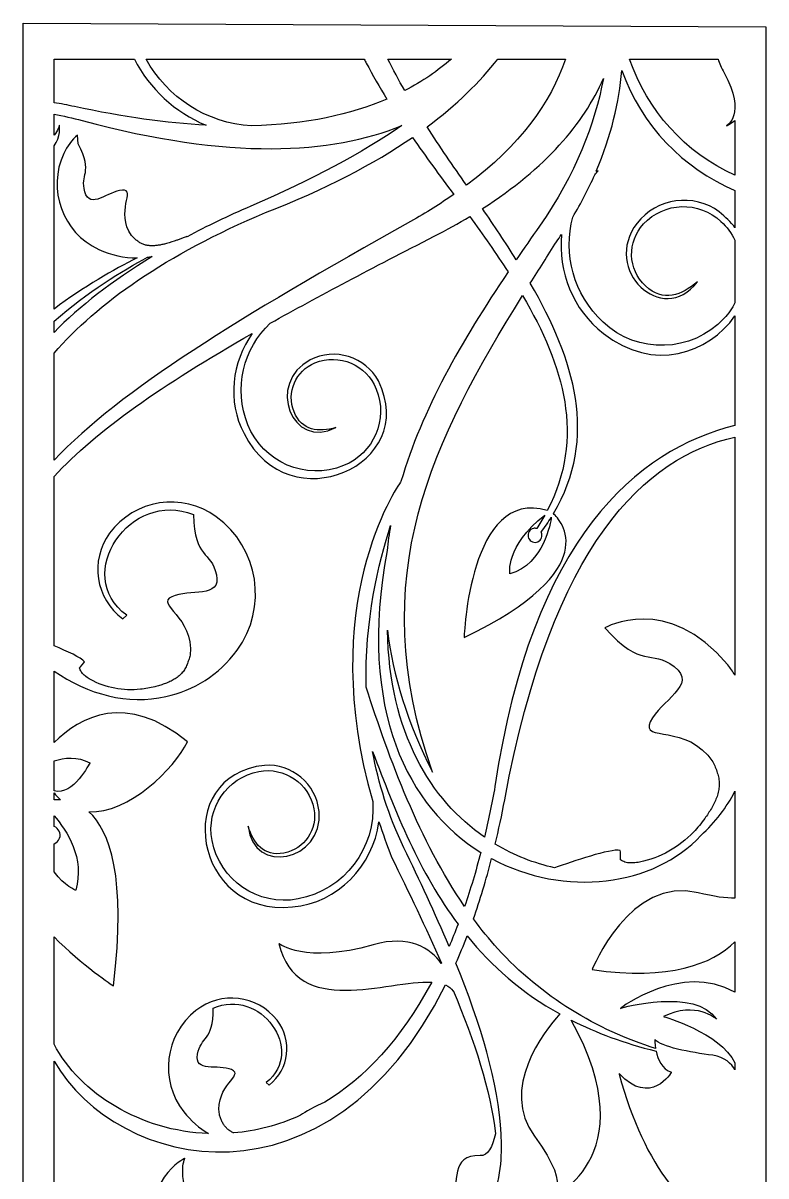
# Model space of a CAD drawing. Header units: centimetres. Extents: x -21.7 to -16.7, y -8.4 to 8.3.
# Drawn here: x -21.72 to -16.73, y 0.61 to 8.35 of the extents above; entities that cross this region are included whole.
import ezdxf

# ---------------------------------------------------------------- set-up
doc = ezdxf.new("R2010")
doc.units = ezdxf.units.CM
doc.header["$MEASUREMENT"] = 0
doc.layers.add('layer 1', color=7, linetype='Continuous')

msp = doc.modelspace()

# ---------------------------------------------------------------- linework, layer by layer
at = {"layer": 'layer 1', "color": 250, "lineweight": 30}
for points, knots in [([(-21.7187, 8.34777), (-21.7187, 8.34777), (-21.7187, -8.37721), (-21.7187, -8.37721), (-21.7187, -8.37721), (-21.7187, -8.37721), (-16.73104, -8.37721), (-16.73104, -8.37721), (-16.73104, -8.37721), (-16.73104, -8.37721), (-16.73104, 8.32236), (-16.73104, 8.32236), (-16.73104, 8.32236), (-16.73104, 8.32236), (-21.7187, 8.34777), (-21.7187, 8.34777)], [0, 0, 0, 0, 0.2, 0.2, 0.2, 0.2, 0.4, 0.4, 0.4, 0.4, 0.6, 0.6, 0.6, 0.6, 1, 1, 1, 1]), ([(-21.51088, 8.10651), (-21.51088, 8.10651), (-21.51088, 7.81338), (-21.51088, 7.81338), (-21.51088, 7.81338), (-21.46614, 7.80612), (-21.42026, 7.79756), (-21.37284, 7.78727), (-21.37284, 7.78727), (-21.04531, 7.71617), (-20.7523, 7.67626), (-20.49005, 7.66222), (-20.49005, 7.66222), (-20.69825, 7.74853), (-20.87155, 7.9073), (-20.97098, 8.10651), (-20.97098, 8.10651), (-20.97098, 8.10651), (-21.51088, 8.10651), (-21.51088, 8.10651)], [0, 0, 0, 0, 0.1666667, 0.1666667, 0.1666667, 0.1666667, 0.3333333, 0.3333333, 0.3333333, 0.3333333, 0.5, 0.5, 0.5, 0.5, 0.6666667, 0.6666667, 0.6666667, 0.6666667, 1, 1, 1, 1]), ([(-19.42805, 8.10651), (-19.42805, 8.10651), (-20.89223, 8.10651), (-20.89223, 8.10651), (-20.89223, 8.10651), (-20.75212, 7.8488), (-20.48588, 7.67477), (-20.18513, 7.65757), (-20.18513, 7.65757), (-19.81621, 7.66707), (-19.51762, 7.73363), (-19.27565, 7.83757), (-19.27565, 7.83757), (-19.32582, 7.91794), (-19.37244, 7.99832), (-19.41416, 8.07868), (-19.41416, 8.07868), (-19.41895, 8.08792), (-19.42347, 8.09722), (-19.42805, 8.10651)], [0, 0, 0, 0, 0.1666667, 0.1666667, 0.1666667, 0.1666667, 0.3333333, 0.3333333, 0.3333333, 0.3333333, 0.5, 0.5, 0.5, 0.5, 0.6666667, 0.6666667, 0.6666667, 0.6666667, 1, 1, 1, 1]), ([(-18.84329, 8.10651), (-18.84329, 8.10651), (-19.26894, 8.10651), (-19.26894, 8.10651), (-19.26894, 8.10651), (-19.23458, 8.03599), (-19.19655, 7.96528), (-19.15573, 7.89446), (-19.15573, 7.89446), (-19.03684, 7.95646), (-18.93341, 8.02814), (-18.84329, 8.10651)], [0, 0, 0, 0, 0.25, 0.25, 0.25, 0.25, 0.5, 0.5, 0.5, 0.5, 1, 1, 1, 1]), ([(-18.07741, 8.10651), (-18.07741, 8.10651), (-18.53153, 8.10651), (-18.53153, 8.10651), (-18.53153, 8.10651), (-18.65122, 7.95252), (-18.80692, 7.79962), (-19.00638, 7.65116), (-19.00638, 7.65116), (-18.92213, 7.52077), (-18.83199, 7.38997), (-18.74154, 7.2588), (-18.74154, 7.2588), (-18.38062, 7.52846), (-18.17389, 7.81611), (-18.07741, 8.10651)], [0, 0, 0, 0, 0.2, 0.2, 0.2, 0.2, 0.4, 0.4, 0.4, 0.4, 0.6, 0.6, 0.6, 0.6, 1, 1, 1, 1]), ([(-16.93886, 7.32618), (-16.93886, 7.32618), (-16.93886, 7.69294), (-16.93886, 7.69294), (-16.93886, 7.69294), (-16.97286, 7.67023), (-16.99595, 7.65782), (-16.99595, 7.65782), (-16.99595, 7.65782), (-16.99595, 7.65782), (-16.85786, 7.73354), (-17.01258, 8.01425), (-17.01258, 8.01425), (-17.03112, 8.04789), (-17.04403, 8.07856), (-17.05246, 8.10651), (-17.05246, 8.10651), (-17.05246, 8.10651), (-17.64607, 8.10651), (-17.64607, 8.10651), (-17.64607, 8.10651), (-17.52971, 7.76191), (-17.2736, 7.4769), (-16.93886, 7.32618)], [0, 0, 0, 0, 0.1428571, 0.1428571, 0.1428571, 0.1428571, 0.2857143, 0.2857143, 0.2857143, 0.2857143, 0.4285714, 0.4285714, 0.4285714, 0.4285714, 0.5714286, 0.5714286, 0.5714286, 0.5714286, 0.7142857, 0.7142857, 0.7142857, 0.7142857, 1, 1, 1, 1]), ([(-18.40766, 6.75892), (-18.3567, 6.83383), (-18.30468, 6.90893), (-18.25192, 6.98434), (-18.25192, 6.98434), (-18.0064, 7.3353), (-17.87929, 7.6727), (-17.82264, 7.97555), (-17.82264, 7.97555), (-17.95481, 7.67172), (-18.20911, 7.37464), (-18.63417, 7.1026), (-18.63417, 7.1026), (-18.55601, 6.98825), (-18.4793, 6.87366), (-18.40766, 6.75892)], [0, 0, 0, 0, 0.2, 0.2, 0.2, 0.2, 0.4, 0.4, 0.4, 0.4, 0.6, 0.6, 0.6, 0.6, 1, 1, 1, 1]), ([(-16.93886, 6.47001), (-16.93886, 6.47001), (-16.93886, 6.89153), (-16.93886, 6.89153), (-16.93886, 6.89153), (-16.96226, 6.93696), (-16.99366, 6.97923), (-17.03305, 7.0162), (-17.03305, 7.0162), (-17.18128, 7.15519), (-17.41407, 7.14769), (-17.55309, 6.99946), (-17.55309, 6.99946), (-17.66428, 6.88102), (-17.65834, 6.69472), (-17.53983, 6.58354), (-17.53983, 6.58354), (-17.42149, 6.47257), (-17.29651, 6.52082), (-17.19138, 6.61088), (-17.19138, 6.61088), (-17.42821, 6.30247), (-17.83418, 6.69539), (-17.59666, 7.00473), (-17.59666, 7.00473), (-17.46737, 7.17308), (-17.21263, 7.20924), (-17.04431, 7.07989), (-17.04431, 7.07989), (-17.00222, 7.04657), (-16.96739, 7.01111), (-16.93886, 6.97426), (-16.93886, 6.97426), (-16.93886, 6.97426), (-16.93886, 7.22428), (-16.93886, 7.22428), (-16.93886, 7.22428), (-17.28729, 7.37174), (-17.56795, 7.66043), (-17.69851, 8.0296), (-17.69851, 8.0296), (-17.71742, 7.8193), (-17.76882, 7.59088), (-17.8707, 7.35281), (-17.8707, 7.35281), (-17.8707, 7.35281), (-17.8573, 7.35582), (-17.8573, 7.35582), (-17.8573, 7.35582), (-17.86541, 7.34717), (-17.87326, 7.33837), (-17.88085, 7.32944), (-17.88085, 7.32944), (-17.92192, 7.23627), (-17.9708, 7.14166), (-18.02851, 7.04613), (-18.02851, 7.04613), (-18.09275, 6.79968), (-18.02365, 6.52669), (-17.82482, 6.3402), (-17.82482, 6.3402), (-17.59328, 6.12299), (-17.22956, 6.13452), (-17.01233, 6.36609), (-17.01233, 6.36609), (-16.98242, 6.39797), (-16.95796, 6.433), (-16.93886, 6.47001)], [0, 0, 0, 0, 0.0555556, 0.0555556, 0.0555556, 0.0555556, 0.1111111, 0.1111111, 0.1111111, 0.1111111, 0.1666667, 0.1666667, 0.1666667, 0.1666667, 0.2222222, 0.2222222, 0.2222222, 0.2222222, 0.2777778, 0.2777778, 0.2777778, 0.2777778, 0.3333333, 0.3333333, 0.3333333, 0.3333333, 0.3888889, 0.3888889, 0.3888889, 0.3888889, 0.4444444, 0.4444444, 0.4444444, 0.4444444, 0.5, 0.5, 0.5, 0.5, 0.5555556, 0.5555556, 0.5555556, 0.5555556, 0.6111111, 0.6111111, 0.6111111, 0.6111111, 0.6666667, 0.6666667, 0.6666667, 0.6666667, 0.7222222, 0.7222222, 0.7222222, 0.7222222, 0.7777778, 0.7777778, 0.7777778, 0.7777778, 0.8333333, 0.8333333, 0.8333333, 0.8333333, 0.8888889, 0.8888889, 0.8888889, 0.8888889, 1, 1, 1, 1]), ([(-21.51088, 7.73661), (-21.51088, 7.73661), (-21.51088, 7.5958), (-21.51088, 7.5958), (-21.51088, 7.5958), (-21.48314, 7.62402), (-21.47493, 7.66176), (-21.47493, 7.66176), (-21.47493, 7.66176), (-21.47493, 7.66176), (-21.47372, 7.65894), (-21.47372, 7.65894), (-21.47372, 7.65894), (-21.47372, 7.65894), (-21.46431, 7.58172), (-21.51088, 7.52439), (-21.51088, 7.52439), (-21.51088, 7.52439), (-21.51088, 6.4275), (-21.51088, 6.4275), (-21.51088, 6.4275), (-21.30785, 6.58043), (-21.11029, 6.69328), (-20.953, 6.77161), (-20.953, 6.77161), (-21.03945, 6.77131), (-21.12731, 6.7896), (-21.21084, 6.82859), (-21.21084, 6.82859), (-21.45334, 6.94176), (-21.55819, 7.23007), (-21.44496, 7.47259), (-21.44496, 7.47259), (-21.42233, 7.52109), (-21.39093, 7.5627), (-21.35355, 7.59643), (-21.35355, 7.59643), (-21.35355, 7.59643), (-21.34788, 7.53801), (-21.34788, 7.53801), (-21.34788, 7.53801), (-21.24484, 7.33485), (-21.33868, 7.33579), (-21.30372, 7.21503), (-21.30372, 7.21503), (-21.26849, 7.09288), (-21.14778, 7.22019), (-21.05193, 7.22595), (-21.05193, 7.22595), (-20.9561, 7.23161), (-21.10358, 7.08258), (-20.98985, 6.92104), (-20.98985, 6.92104), (-20.98762, 6.91787), (-20.98399, 6.91514), (-20.98127, 6.91245), (-20.98127, 6.91245), (-20.97535, 6.90653), (-20.96933, 6.90077), (-20.9631, 6.8952), (-20.9631, 6.8952), (-20.957, 6.88983), (-20.95071, 6.88466), (-20.94401, 6.88005), (-20.94401, 6.88005), (-20.93755, 6.87551), (-20.93075, 6.8714), (-20.9237, 6.86792), (-20.9237, 6.86792), (-20.91668, 6.86446), (-20.90935, 6.86162), (-20.90187, 6.85939), (-20.90187, 6.85939), (-20.89431, 6.85718), (-20.88659, 6.85553), (-20.87876, 6.85447), (-20.87876, 6.85447), (-20.87077, 6.85344), (-20.86274, 6.85292), (-20.85471, 6.85286), (-20.85471, 6.85286), (-20.84641, 6.85283), (-20.83818, 6.8532), (-20.82998, 6.85396), (-20.82998, 6.85396), (-20.8217, 6.85469), (-20.8134, 6.85573), (-20.80515, 6.85706), (-20.80515, 6.85706), (-20.79686, 6.85845), (-20.78863, 6.86007), (-20.78047, 6.86181), (-20.78047, 6.86181), (-20.77229, 6.8636), (-20.76418, 6.86558), (-20.75614, 6.86775), (-20.75614, 6.86775), (-20.7325, 6.87411), (-20.70893, 6.88183), (-20.68641, 6.8913), (-20.68641, 6.8913), (-20.68641, 6.8913), (-20.68281, 6.89156), (-20.68281, 6.89156), (-20.68281, 6.89156), (-20.64255, 6.90704), (-20.6199, 6.91445), (-20.6199, 6.91445), (-20.6199, 6.91445), (-20.6199, 6.91445), (-20.61756, 6.91363), (-20.61756, 6.91363), (-20.61756, 6.91363), (-20.48555, 6.98395), (-20.34318, 7.05257), (-20.18949, 7.11898), (-20.18949, 7.11898), (-19.77625, 7.29567), (-19.443, 7.47716), (-19.17518, 7.65971), (-19.17518, 7.65971), (-19.64791, 7.46778), (-20.33007, 7.42665), (-21.32074, 7.69301), (-21.32074, 7.69301), (-21.38669, 7.71075), (-21.44993, 7.72509), (-21.51088, 7.73661)], [0, 0, 0, 0, 0.030303, 0.030303, 0.030303, 0.030303, 0.0606061, 0.0606061, 0.0606061, 0.0606061, 0.0909091, 0.0909091, 0.0909091, 0.0909091, 0.1212121, 0.1212121, 0.1212121, 0.1212121, 0.1515152, 0.1515152, 0.1515152, 0.1515152, 0.1818182, 0.1818182, 0.1818182, 0.1818182, 0.2121212, 0.2121212, 0.2121212, 0.2121212, 0.2424242, 0.2424242, 0.2424242, 0.2424242, 0.2727273, 0.2727273, 0.2727273, 0.2727273, 0.3030303, 0.3030303, 0.3030303, 0.3030303, 0.3333333, 0.3333333, 0.3333333, 0.3333333, 0.3636364, 0.3636364, 0.3636364, 0.3636364, 0.3939394, 0.3939394, 0.3939394, 0.3939394, 0.4242424, 0.4242424, 0.4242424, 0.4242424, 0.4545455, 0.4545455, 0.4545455, 0.4545455, 0.4848485, 0.4848485, 0.4848485, 0.4848485, 0.5151515, 0.5151515, 0.5151515, 0.5151515, 0.5454545, 0.5454545, 0.5454545, 0.5454545, 0.5757576, 0.5757576, 0.5757576, 0.5757576, 0.6060606, 0.6060606, 0.6060606, 0.6060606, 0.6363636, 0.6363636, 0.6363636, 0.6363636, 0.6666667, 0.6666667, 0.6666667, 0.6666667, 0.6969697, 0.6969697, 0.6969697, 0.6969697, 0.7272727, 0.7272727, 0.7272727, 0.7272727, 0.7575758, 0.7575758, 0.7575758, 0.7575758, 0.7878788, 0.7878788, 0.7878788, 0.7878788, 0.8181818, 0.8181818, 0.8181818, 0.8181818, 0.8484848, 0.8484848, 0.8484848, 0.8484848, 0.8787879, 0.8787879, 0.8787879, 0.8787879, 0.9090909, 0.9090909, 0.9090909, 0.9090909, 0.9393939, 0.9393939, 0.9393939, 0.9393939, 1, 1, 1, 1]), ([(-21.51088, 6.13134), (-21.51088, 6.13134), (-21.51088, 5.41503), (-21.51088, 5.41503), (-21.51088, 5.41503), (-21.05601, 5.88944), (-20.27159, 6.36979), (-19.11657, 7.0166), (-19.11657, 7.0166), (-19.01124, 7.07558), (-18.91568, 7.13585), (-18.82744, 7.19703), (-18.82744, 7.19703), (-18.92146, 7.32512), (-19.0158, 7.45292), (-19.1049, 7.58057), (-19.1049, 7.58057), (-19.3631, 7.40293), (-19.68666, 7.23255), (-20.08996, 7.07546), (-20.08996, 7.07546), (-20.7625, 6.79454), (-21.21904, 6.46745), (-21.51088, 6.13134)], [0, 0, 0, 0, 0.1428571, 0.1428571, 0.1428571, 0.1428571, 0.2857143, 0.2857143, 0.2857143, 0.2857143, 0.4285714, 0.4285714, 0.4285714, 0.4285714, 0.5714286, 0.5714286, 0.5714286, 0.5714286, 0.7142857, 0.7142857, 0.7142857, 0.7142857, 1, 1, 1, 1]), ([(-21.51088, 5.30426), (-21.51088, 5.30426), (-21.51088, 4.16853), (-21.51088, 4.16853), (-21.51088, 4.16853), (-21.42117, 4.13149), (-21.32841, 4.08847), (-21.30701, 4.0613), (-21.30701, 4.0613), (-21.30447, 4.05814), (-21.34007, 4.02324), (-21.33898, 4.01941), (-21.33898, 4.01941), (-21.33774, 4.01516), (-21.33624, 4.01101), (-21.33456, 4.00697), (-21.33456, 4.00697), (-21.3309, 3.99828), (-21.326, 3.9904), (-21.32002, 3.98324), (-21.32002, 3.98324), (-21.31308, 3.9751), (-21.30483, 3.968), (-21.29631, 3.96164), (-21.29631, 3.96164), (-21.28679, 3.95454), (-21.27654, 3.94824), (-21.26611, 3.94237), (-21.26611, 3.94237), (-21.16523, 3.88538), (-21.04505, 3.86438), (-20.93023, 3.87661), (-20.93023, 3.87661), (-20.89808, 3.87998), (-20.86582, 3.88605), (-20.83435, 3.89375), (-20.83435, 3.89375), (-20.82364, 3.89636), (-20.81297, 3.89924), (-20.80234, 3.90237), (-20.80234, 3.90237), (-20.79177, 3.90556), (-20.78118, 3.90892), (-20.7707, 3.91259), (-20.7707, 3.91259), (-20.76027, 3.91631), (-20.74999, 3.92041), (-20.73992, 3.92484), (-20.73992, 3.92484), (-20.72992, 3.92918), (-20.72014, 3.934), (-20.71054, 3.93933), (-20.71054, 3.93933), (-20.70127, 3.9445), (-20.69228, 3.95023), (-20.68367, 3.95653), (-20.68367, 3.95653), (-20.67526, 3.96275), (-20.66735, 3.96959), (-20.65999, 3.97698), (-20.65999, 3.97698), (-20.65275, 3.98432), (-20.64605, 3.9923), (-20.64012, 4.00078), (-20.64012, 4.00078), (-20.63418, 4.00931), (-20.6289, 4.01841), (-20.62429, 4.02781), (-20.62429, 4.02781), (-20.61946, 4.03742), (-20.61545, 4.04742), (-20.61181, 4.05753), (-20.61181, 4.05753), (-20.60814, 4.06797), (-20.60483, 4.07849), (-20.60175, 4.08913), (-20.60175, 4.08913), (-20.60031, 4.09398), (-20.59784, 4.09946), (-20.59727, 4.10456), (-20.59727, 4.10456), (-20.56836, 4.36444), (-20.83442, 4.44324), (-20.71967, 4.49778), (-20.71967, 4.49778), (-20.60482, 4.55221), (-20.38365, 4.48152), (-20.42067, 4.64565), (-20.42067, 4.64565), (-20.45713, 4.80799), (-20.56536, 4.74708), (-20.57539, 5.04838), (-20.57539, 5.04838), (-20.99394, 5.22373), (-21.39306, 4.6445), (-21.02208, 4.37304), (-21.02208, 4.37304), (-21.02208, 4.37304), (-21.04901, 4.34962), (-21.04901, 4.34962), (-21.04901, 4.34962), (-21.232, 4.48345), (-21.27177, 4.74019), (-21.138, 4.92319), (-21.138, 4.92319), (-20.97076, 5.15187), (-20.64975, 5.20169), (-20.42108, 5.03442), (-20.42108, 5.03442), (-20.13512, 4.82534), (-20.07292, 4.42411), (-20.28202, 4.13824), (-20.28202, 4.13824), (-20.40266, 3.97329), (-20.57451, 3.86795), (-20.75971, 3.828), (-20.75971, 3.828), (-21.01382, 3.77003), (-21.28314, 3.84028), (-21.51088, 3.99906), (-21.51088, 3.99906), (-21.51088, 3.99906), (-21.51088, 3.51834), (-21.51088, 3.51834), (-21.51088, 3.51834), (-21.3364, 3.69166), (-21.02449, 3.86377), (-20.61545, 3.52275), (-20.61545, 3.52275), (-20.70072, 3.3452), (-21.00994, 3.04018), (-21.27682, 3.05453), (-21.27682, 3.05453), (-21.13755, 2.92883), (-21.02229, 2.61933), (-21.11245, 1.88605), (-21.11245, 1.88605), (-21.11245, 1.88605), (-21.321, 2.02265), (-21.51088, 2.21557), (-21.51088, 2.21557), (-21.51088, 2.21557), (-21.51088, 1.49396), (-21.51088, 1.49396), (-21.51088, 1.49396), (-21.333, 1.16089), (-20.93034, 0.91126), (-20.47289, 0.89417), (-20.47289, 0.89417), (-20.53521, 0.9312), (-20.59188, 0.9801), (-20.63938, 1.0405), (-20.63938, 1.0405), (-20.80481, 1.25084), (-20.76843, 1.55546), (-20.55801, 1.72088), (-20.55801, 1.72088), (-20.38975, 1.85322), (-20.14604, 1.82407), (-20.01372, 1.6558), (-20.01372, 1.6558), (-19.90788, 1.52114), (-19.93114, 1.32623), (-20.06579, 1.22035), (-20.06579, 1.22035), (-20.06579, 1.22035), (-20.08674, 1.23732), (-20.08674, 1.23732), (-20.08674, 1.23732), (-19.81377, 1.45208), (-20.13044, 1.87895), (-20.44187, 1.7355), (-20.44187, 1.7355), (-20.44149, 1.50772), (-20.52482, 1.55085), (-20.54806, 1.4273), (-20.54806, 1.4273), (-20.57169, 1.30239), (-20.40655, 1.3616), (-20.31838, 1.32354), (-20.31838, 1.32354), (-20.2303, 1.28538), (-20.42913, 1.21886), (-20.40044, 1.02339), (-20.40044, 1.02339), (-20.39987, 1.01955), (-20.39787, 1.01547), (-20.39665, 1.01185), (-20.39665, 1.01185), (-20.39404, 1.0039), (-20.39127, 0.99605), (-20.38822, 0.98826), (-20.38822, 0.98826), (-20.3852, 0.98072), (-20.38191, 0.97326), (-20.37801, 0.96614), (-20.37801, 0.96614), (-20.37428, 0.95916), (-20.37006, 0.95244), (-20.36535, 0.94615), (-20.36535, 0.94615), (-20.36064, 0.93989), (-20.35538, 0.93406), (-20.3497, 0.9287), (-20.3497, 0.9287), (-20.34396, 0.92331), (-20.33781, 0.91836), (-20.33129, 0.91388), (-20.33129, 0.91388), (-20.32463, 0.90935), (-20.31769, 0.90526), (-20.31055, 0.9016), (-20.31055, 0.9016), (-20.30847, 0.90054), (-20.30639, 0.8995), (-20.30429, 0.8985), (-20.30429, 0.8985), (-20.15637, 0.91161), (-20.00509, 0.94962), (-19.85574, 1.01744), (-19.85574, 1.01744), (-19.8289, 1.04114), (-19.75666, 1.07614), (-19.69197, 1.10489), (-19.69197, 1.10489), (-19.43028, 1.26551), (-19.18099, 1.52532), (-18.97439, 1.91128), (-18.97439, 1.91128), (-19.273, 1.92582), (-19.88161, 1.6639), (-20.00057, 2.1696), (-20.00057, 2.1696), (-20.00057, 2.1696), (-19.82509, 2.03056), (-19.36844, 2.16142), (-19.36844, 2.16142), (-19.12179, 2.23208), (-18.98469, 2.1379), (-18.9107, 2.03635), (-18.9107, 2.03635), (-18.9107, 2.03635), (-18.90947, 2.03883), (-18.90947, 2.03883), (-18.90947, 2.03883), (-19.01433, 2.2759), (-19.1308, 2.51618), (-19.24416, 2.7504), (-19.24416, 2.7504), (-19.27587, 2.8306), (-19.30407, 2.90906), (-19.32923, 2.98589), (-19.32923, 2.98589), (-19.37019, 2.69181), (-19.60466, 2.44284), (-19.90885, 2.41554), (-19.90885, 2.41554), (-20.57709, 2.3466), (-20.72354, 3.30041), (-20.09795, 3.36579), (-20.09795, 3.36579), (-19.91615, 3.38217), (-19.74784, 3.23855), (-19.73153, 3.05676), (-19.73153, 3.05676), (-19.70158, 2.72273), (-20.17737, 2.62446), (-20.20724, 2.95749), (-20.20724, 2.95749), (-20.1724, 2.84368), (-20.10388, 2.75106), (-19.96684, 2.77712), (-19.96684, 2.77712), (-19.82956, 2.80324), (-19.73942, 2.93578), (-19.76559, 3.07301), (-19.76559, 3.07301), (-19.79825, 3.24468), (-19.96381, 3.35737), (-20.13548, 3.32473), (-20.13548, 3.32473), (-20.35003, 3.28385), (-20.49084, 3.07685), (-20.45002, 2.86225), (-20.45002, 2.86225), (-20.39897, 2.59403), (-20.14019, 2.4181), (-19.87201, 2.46914), (-19.87201, 2.46914), (-19.55979, 2.52853), (-19.34754, 2.81326), (-19.37142, 3.12285), (-19.37142, 3.12285), (-19.75122, 4.44188), (-19.21033, 5.23072), (-19.18131, 5.27171), (-19.18131, 5.27171), (-19.04069, 5.75284), (-18.77465, 6.21224), (-18.46263, 6.67753), (-18.46263, 6.67753), (-18.54274, 6.80184), (-18.63002, 6.92573), (-18.71956, 7.04931), (-18.71956, 7.04931), (-18.79433, 7.00443), (-18.87348, 6.96024), (-18.95815, 6.91692), (-18.95815, 6.91692), (-19.37067, 6.70587), (-19.73697, 6.51348), (-20.05922, 6.33296), (-20.05922, 6.33296), (-20.23939, 6.16384), (-20.30738, 5.89532), (-20.20979, 5.65217), (-20.20979, 5.65217), (-20.10815, 5.3988), (-19.82043, 5.27577), (-19.56703, 5.37743), (-19.56703, 5.37743), (-19.3643, 5.4588), (-19.26593, 5.68901), (-19.34721, 5.89174), (-19.34721, 5.89174), (-19.41231, 6.05391), (-19.5965, 6.13255), (-19.75867, 6.06747), (-19.75867, 6.06747), (-19.88835, 6.01549), (-19.95134, 5.86811), (-19.89931, 5.73842), (-19.89931, 5.73842), (-19.84734, 5.60896), (-19.7324, 5.60122), (-19.61776, 5.63325), (-19.61776, 5.63325), (-19.91433, 5.47879), (-20.08817, 5.93246), (-19.79073, 6.08739), (-19.79073, 6.08739), (-19.62884, 6.17169), (-19.41713, 6.10742), (-19.33288, 5.94549), (-19.33288, 5.94549), (-19.05055, 5.38341), (-19.93273, 4.99234), (-20.23508, 5.59225), (-20.23508, 5.59225), (-20.34948, 5.81194), (-20.31635, 6.07165), (-20.17942, 6.26499), (-20.17942, 6.26499), (-20.78388, 5.91987), (-21.22279, 5.61629), (-21.51088, 5.30426)], [0, 0, 0, 0, 0.0111111, 0.0111111, 0.0111111, 0.0111111, 0.0222222, 0.0222222, 0.0222222, 0.0222222, 0.0333333, 0.0333333, 0.0333333, 0.0333333, 0.0444444, 0.0444444, 0.0444444, 0.0444444, 0.0555556, 0.0555556, 0.0555556, 0.0555556, 0.0666667, 0.0666667, 0.0666667, 0.0666667, 0.0777778, 0.0777778, 0.0777778, 0.0777778, 0.0888889, 0.0888889, 0.0888889, 0.0888889, 0.1, 0.1, 0.1, 0.1, 0.1111111, 0.1111111, 0.1111111, 0.1111111, 0.1222222, 0.1222222, 0.1222222, 0.1222222, 0.1333333, 0.1333333, 0.1333333, 0.1333333, 0.1444444, 0.1444444, 0.1444444, 0.1444444, 0.1555556, 0.1555556, 0.1555556, 0.1555556, 0.1666667, 0.1666667, 0.1666667, 0.1666667, 0.1777778, 0.1777778, 0.1777778, 0.1777778, 0.1888889, 0.1888889, 0.1888889, 0.1888889, 0.2, 0.2, 0.2, 0.2, 0.2111111, 0.2111111, 0.2111111, 0.2111111, 0.2222222, 0.2222222, 0.2222222, 0.2222222, 0.2333333, 0.2333333, 0.2333333, 0.2333333, 0.2444444, 0.2444444, 0.2444444, 0.2444444, 0.2555556, 0.2555556, 0.2555556, 0.2555556, 0.2666667, 0.2666667, 0.2666667, 0.2666667, 0.2777778, 0.2777778, 0.2777778, 0.2777778, 0.2888889, 0.2888889, 0.2888889, 0.2888889, 0.3, 0.3, 0.3, 0.3, 0.3111111, 0.3111111, 0.3111111, 0.3111111, 0.3222222, 0.3222222, 0.3222222, 0.3222222, 0.3333333, 0.3333333, 0.3333333, 0.3333333, 0.3444444, 0.3444444, 0.3444444, 0.3444444, 0.3555556, 0.3555556, 0.3555556, 0.3555556, 0.3666667, 0.3666667, 0.3666667, 0.3666667, 0.3777778, 0.3777778, 0.3777778, 0.3777778, 0.3888889, 0.3888889, 0.3888889, 0.3888889, 0.4, 0.4, 0.4, 0.4, 0.4111111, 0.4111111, 0.4111111, 0.4111111, 0.4222222, 0.4222222, 0.4222222, 0.4222222, 0.4333333, 0.4333333, 0.4333333, 0.4333333, 0.4444444, 0.4444444, 0.4444444, 0.4444444, 0.4555556, 0.4555556, 0.4555556, 0.4555556, 0.4666667, 0.4666667, 0.4666667, 0.4666667, 0.4777778, 0.4777778, 0.4777778, 0.4777778, 0.4888889, 0.4888889, 0.4888889, 0.4888889, 0.5, 0.5, 0.5, 0.5, 0.5111111, 0.5111111, 0.5111111, 0.5111111, 0.5222222, 0.5222222, 0.5222222, 0.5222222, 0.5333333, 0.5333333, 0.5333333, 0.5333333, 0.5444444, 0.5444444, 0.5444444, 0.5444444, 0.5555556, 0.5555556, 0.5555556, 0.5555556, 0.5666667, 0.5666667, 0.5666667, 0.5666667, 0.5777778, 0.5777778, 0.5777778, 0.5777778, 0.5888889, 0.5888889, 0.5888889, 0.5888889, 0.6, 0.6, 0.6, 0.6, 0.6111111, 0.6111111, 0.6111111, 0.6111111, 0.6222222, 0.6222222, 0.6222222, 0.6222222, 0.6333333, 0.6333333, 0.6333333, 0.6333333, 0.6444444, 0.6444444, 0.6444444, 0.6444444, 0.6555556, 0.6555556, 0.6555556, 0.6555556, 0.6666667, 0.6666667, 0.6666667, 0.6666667, 0.6777778, 0.6777778, 0.6777778, 0.6777778, 0.6888889, 0.6888889, 0.6888889, 0.6888889, 0.7, 0.7, 0.7, 0.7, 0.7111111, 0.7111111, 0.7111111, 0.7111111, 0.7222222, 0.7222222, 0.7222222, 0.7222222, 0.7333333, 0.7333333, 0.7333333, 0.7333333, 0.7444444, 0.7444444, 0.7444444, 0.7444444, 0.7555556, 0.7555556, 0.7555556, 0.7555556, 0.7666667, 0.7666667, 0.7666667, 0.7666667, 0.7777778, 0.7777778, 0.7777778, 0.7777778, 0.7888889, 0.7888889, 0.7888889, 0.7888889, 0.8, 0.8, 0.8, 0.8, 0.8111111, 0.8111111, 0.8111111, 0.8111111, 0.8222222, 0.8222222, 0.8222222, 0.8222222, 0.8333333, 0.8333333, 0.8333333, 0.8333333, 0.8444444, 0.8444444, 0.8444444, 0.8444444, 0.8555556, 0.8555556, 0.8555556, 0.8555556, 0.8666667, 0.8666667, 0.8666667, 0.8666667, 0.8777778, 0.8777778, 0.8777778, 0.8777778, 0.8888889, 0.8888889, 0.8888889, 0.8888889, 0.9, 0.9, 0.9, 0.9, 0.9111111, 0.9111111, 0.9111111, 0.9111111, 0.9222222, 0.9222222, 0.9222222, 0.9222222, 0.9333333, 0.9333333, 0.9333333, 0.9333333, 0.9444444, 0.9444444, 0.9444444, 0.9444444, 0.9555556, 0.9555556, 0.9555556, 0.9555556, 0.9666667, 0.9666667, 0.9666667, 0.9666667, 0.9777778, 0.9777778, 0.9777778, 0.9777778, 1, 1, 1, 1]), ([(-16.93886, 5.64751), (-16.93886, 5.64751), (-16.93886, 6.38192), (-16.93886, 6.38192), (-16.93886, 6.38192), (-17.11392, 6.13284), (-17.48664, 5.99988), (-17.82204, 6.26462), (-17.82204, 6.26462), (-18.03036, 6.42462), (-18.12569, 6.6799), (-18.10338, 6.92916), (-18.10338, 6.92916), (-18.1144, 6.91287), (-18.12565, 6.89658), (-18.13721, 6.88026), (-18.13721, 6.88026), (-18.19614, 6.78674), (-18.25496, 6.69394), (-18.31295, 6.6015), (-18.31295, 6.6015), (-18.01602, 6.08666), (-17.85457, 5.56924), (-18.15748, 5.0552), (-18.15748, 5.0552), (-18.1131, 5.01479), (-17.7989, 4.68583), (-18.75757, 4.22398), (-18.75757, 4.22398), (-18.75757, 4.22398), (-18.72348, 5.23184), (-18.19899, 5.07713), (-18.19899, 5.07713), (-17.94366, 5.56847), (-18.08788, 6.04693), (-18.36468, 6.51872), (-18.36468, 6.51872), (-18.95876, 5.5639), (-19.43785, 4.63469), (-18.96914, 3.32), (-18.96914, 3.32), (-19.14013, 3.65465), (-19.23587, 3.97045), (-19.27174, 4.27279), (-19.27174, 4.27279), (-19.2601, 3.58523), (-18.98079, 3.1326), (-18.6206, 2.88366), (-18.6206, 2.88366), (-18.59498, 2.99224), (-18.57146, 3.10561), (-18.55064, 3.22481), (-18.55064, 3.22481), (-18.30077, 4.89315), (-17.5957, 5.4835), (-16.93886, 5.64751)], [0, 0, 0, 0, 0.0666667, 0.0666667, 0.0666667, 0.0666667, 0.1333333, 0.1333333, 0.1333333, 0.1333333, 0.2, 0.2, 0.2, 0.2, 0.2666667, 0.2666667, 0.2666667, 0.2666667, 0.3333333, 0.3333333, 0.3333333, 0.3333333, 0.4, 0.4, 0.4, 0.4, 0.4666667, 0.4666667, 0.4666667, 0.4666667, 0.5333333, 0.5333333, 0.5333333, 0.5333333, 0.6, 0.6, 0.6, 0.6, 0.6666667, 0.6666667, 0.6666667, 0.6666667, 0.7333333, 0.7333333, 0.7333333, 0.7333333, 0.8, 0.8, 0.8, 0.8, 0.8666667, 0.8666667, 0.8666667, 0.8666667, 1, 1, 1, 1]), ([(-21.51088, 6.34674), (-21.51088, 6.34674), (-21.51088, 6.27201), (-21.51088, 6.27201), (-21.51088, 6.27201), (-21.33856, 6.44596), (-21.12131, 6.61702), (-20.85201, 6.78047), (-20.85201, 6.78047), (-20.86214, 6.77872), (-20.87231, 6.77722), (-20.88253, 6.77599), (-20.88253, 6.77599), (-21.05292, 6.68577), (-21.28074, 6.54583), (-21.51088, 6.34674)], [0, 0, 0, 0, 0.2, 0.2, 0.2, 0.2, 0.4, 0.4, 0.4, 0.4, 0.6, 0.6, 0.6, 0.6, 1, 1, 1, 1]), ([(-16.93886, 3.97216), (-16.93886, 3.97216), (-16.93886, 5.56911), (-16.93886, 5.56911), (-16.93886, 5.56911), (-17.53417, 5.43831), (-18.16996, 4.85324), (-18.48482, 3.13548), (-18.48482, 3.13548), (-18.50423, 3.03188), (-18.52563, 2.93282), (-18.54845, 2.83715), (-18.54845, 2.83715), (-18.42111, 2.76066), (-18.28567, 2.70803), (-18.1497, 2.67806), (-18.1497, 2.67806), (-18.03062, 2.72071), (-17.77431, 2.80821), (-17.70999, 2.79508), (-17.70999, 2.79508), (-17.7052, 2.7941), (-17.71097, 2.734), (-17.70685, 2.7313), (-17.70685, 2.7313), (-17.70237, 2.72837), (-17.6978, 2.72565), (-17.69299, 2.72324), (-17.69299, 2.72324), (-17.683, 2.71807), (-17.6722, 2.71455), (-17.66096, 2.71268), (-17.66096, 2.71268), (-17.64826, 2.7105), (-17.63527, 2.71034), (-17.6223, 2.71117), (-17.6223, 2.71117), (-17.60792, 2.71211), (-17.59344, 2.71419), (-17.57936, 2.71695), (-17.57936, 2.71695), (-17.44126, 2.74309), (-17.31383, 2.81752), (-17.21704, 2.91855), (-17.21704, 2.91855), (-17.18991, 2.94687), (-17.16478, 2.97759), (-17.14178, 3.00937), (-17.14178, 3.00937), (-17.13393, 3.02019), (-17.12629, 3.03115), (-17.11893, 3.04234), (-17.11893, 3.04234), (-17.11152, 3.05353), (-17.10434, 3.06493), (-17.09767, 3.07655), (-17.09767, 3.07655), (-17.09096, 3.08817), (-17.08449, 3.09989), (-17.07863, 3.11194), (-17.07863, 3.11194), (-17.07276, 3.12377), (-17.0675, 3.13587), (-17.06284, 3.14823), (-17.06284, 3.14823), (-17.05827, 3.16028), (-17.05445, 3.17265), (-17.05146, 3.18524), (-17.05146, 3.18524), (-17.04856, 3.19757), (-17.04652, 3.21002), (-17.0455, 3.22259), (-17.0455, 3.22259), (-17.04459, 3.23513), (-17.04454, 3.24764), (-17.04572, 3.26015), (-17.04572, 3.26015), (-17.04682, 3.27278), (-17.04902, 3.28525), (-17.05212, 3.29758), (-17.05212, 3.29758), (-17.0552, 3.31022), (-17.05935, 3.32267), (-17.06391, 3.33488), (-17.06391, 3.33488), (-17.06852, 3.34739), (-17.07382, 3.35967), (-17.07916, 3.37194), (-17.07916, 3.37194), (-17.08166, 3.37756), (-17.0837, 3.38457), (-17.08718, 3.3897), (-17.08718, 3.3897), (-17.2635, 3.65276), (-17.57122, 3.51784), (-17.50763, 3.65799), (-17.50763, 3.65799), (-17.44402, 3.79806), (-17.18413, 3.90544), (-17.34657, 4.02843), (-17.34657, 4.02843), (-17.50896, 4.15144), (-17.56088, 4.00604), (-17.81252, 4.2892), (-17.81252, 4.2892), (-17.81252, 4.2892), (-17.38905, 4.52827), (-16.98751, 4.03983), (-16.98751, 4.03983), (-16.96964, 4.01809), (-16.95347, 3.99548), (-16.93886, 3.97216)], [0, 0, 0, 0, 0.0344828, 0.0344828, 0.0344828, 0.0344828, 0.0689655, 0.0689655, 0.0689655, 0.0689655, 0.1034483, 0.1034483, 0.1034483, 0.1034483, 0.137931, 0.137931, 0.137931, 0.137931, 0.1724138, 0.1724138, 0.1724138, 0.1724138, 0.2068966, 0.2068966, 0.2068966, 0.2068966, 0.2413793, 0.2413793, 0.2413793, 0.2413793, 0.2758621, 0.2758621, 0.2758621, 0.2758621, 0.3103448, 0.3103448, 0.3103448, 0.3103448, 0.3448276, 0.3448276, 0.3448276, 0.3448276, 0.3793103, 0.3793103, 0.3793103, 0.3793103, 0.4137931, 0.4137931, 0.4137931, 0.4137931, 0.4482759, 0.4482759, 0.4482759, 0.4482759, 0.4827586, 0.4827586, 0.4827586, 0.4827586, 0.5172414, 0.5172414, 0.5172414, 0.5172414, 0.5517241, 0.5517241, 0.5517241, 0.5517241, 0.5862069, 0.5862069, 0.5862069, 0.5862069, 0.6206897, 0.6206897, 0.6206897, 0.6206897, 0.6551724, 0.6551724, 0.6551724, 0.6551724, 0.6896552, 0.6896552, 0.6896552, 0.6896552, 0.7241379, 0.7241379, 0.7241379, 0.7241379, 0.7586207, 0.7586207, 0.7586207, 0.7586207, 0.7931034, 0.7931034, 0.7931034, 0.7931034, 0.8275862, 0.8275862, 0.8275862, 0.8275862, 0.862069, 0.862069, 0.862069, 0.862069, 0.8965517, 0.8965517, 0.8965517, 0.8965517, 0.9310345, 0.9310345, 0.9310345, 0.9310345, 1, 1, 1, 1]), ([(-18.29232, 4.95583), (-18.28475, 4.95758), (-18.2772, 4.95737), (-18.27016, 4.95557), (-18.27016, 4.95557), (-18.25064, 4.98548), (-18.2327, 5.01534), (-18.21617, 5.04515), (-18.21617, 5.04515), (-18.48259, 4.83642), (-18.45038, 4.65041), (-18.45038, 4.65041), (-18.45038, 4.65041), (-18.21955, 4.71983), (-18.17656, 4.99567), (-18.17195, 5.03118), (-18.17195, 5.03118), (-18.19257, 4.9978), (-18.2151, 4.96441), (-18.23973, 4.93107), (-18.23973, 4.93107), (-18.23809, 4.92779), (-18.23679, 4.92429), (-18.23591, 4.92056), (-18.23591, 4.92056), (-18.22993, 4.89514), (-18.24557, 4.8698), (-18.2709, 4.8639), (-18.2709, 4.8639), (-18.296, 4.85797), (-18.32134, 4.87382), (-18.32719, 4.8992), (-18.32719, 4.8992), (-18.33317, 4.92457), (-18.31752, 4.94995), (-18.29232, 4.95583)], [0, 0, 0, 0, 0.1, 0.1, 0.1, 0.1, 0.2, 0.2, 0.2, 0.2, 0.3, 0.3, 0.3, 0.3, 0.4, 0.4, 0.4, 0.4, 0.5, 0.5, 0.5, 0.5, 0.6, 0.6, 0.6, 0.6, 0.7, 0.7, 0.7, 0.7, 0.8, 0.8, 0.8, 0.8, 1, 1, 1, 1]), ([(-19.41532, 3.89096), (-19.25716, 3.39889), (-19.05685, 2.86073), (-18.75428, 2.4196), (-18.75428, 2.4196), (-18.71501, 2.53292), (-18.67866, 2.65361), (-18.64566, 2.78203), (-18.64566, 2.78203), (-19.12798, 3.08167), (-19.47546, 3.73095), (-19.2747, 4.80694), (-19.2747, 4.80694), (-19.26862, 4.86388), (-19.26062, 4.9204), (-19.25071, 4.97657), (-19.25071, 4.97657), (-19.33213, 4.72635), (-19.42567, 4.33715), (-19.41532, 3.89096)], [0, 0, 0, 0, 0.1666667, 0.1666667, 0.1666667, 0.1666667, 0.3333333, 0.3333333, 0.3333333, 0.3333333, 0.5, 0.5, 0.5, 0.5, 0.6666667, 0.6666667, 0.6666667, 0.6666667, 1, 1, 1, 1]), ([(-21.51088, 3.39574), (-21.51088, 3.39574), (-21.51088, 3.19504), (-21.51088, 3.19504), (-21.51088, 3.19504), (-21.38191, 3.15805), (-21.26984, 3.38276), (-21.26984, 3.38276), (-21.26984, 3.38276), (-21.35446, 3.42748), (-21.44134, 3.41863), (-21.51088, 3.39574)], [0, 0, 0, 0, 0.25, 0.25, 0.25, 0.25, 0.5, 0.5, 0.5, 0.5, 1, 1, 1, 1]), ([(-18.79812, 2.29921), (-19.05588, 2.64436), (-19.21854, 3.04966), (-19.37178, 3.4594), (-19.37178, 3.4594), (-19.33312, 3.24745), (-19.26644, 3.02919), (-19.16128, 2.81195), (-19.16128, 2.81195), (-19.05675, 2.59599), (-18.95237, 2.37286), (-18.85867, 2.15054), (-18.85867, 2.15054), (-18.83788, 2.19852), (-18.81769, 2.24806), (-18.79812, 2.29921)], [0, 0, 0, 0, 0.2, 0.2, 0.2, 0.2, 0.4, 0.4, 0.4, 0.4, 0.6, 0.6, 0.6, 0.6, 1, 1, 1, 1]), ([(-21.51088, 3.18049), (-21.51088, 3.18049), (-21.51088, 3.13439), (-21.51088, 3.13439), (-21.51088, 3.13439), (-21.4977, 3.13535), (-21.48322, 3.13563), (-21.46779, 3.13477), (-21.46779, 3.13477), (-21.48264, 3.14816), (-21.49702, 3.16334), (-21.51088, 3.18049)], [0, 0, 0, 0, 0.25, 0.25, 0.25, 0.25, 0.5, 0.5, 0.5, 0.5, 1, 1, 1, 1]), ([(-16.93886, 1.32217), (-16.93886, 1.32217), (-16.93886, 1.36882), (-16.93886, 1.36882), (-16.93886, 1.36882), (-17.04024, 1.57462), (-17.41972, 1.6797), (-17.41972, 1.6797), (-17.41972, 1.6797), (-17.20195, 1.78623), (-17.06405, 1.66345), (-17.06405, 1.66345), (-17.06405, 1.66345), (-17.20302, 1.87599), (-17.70209, 1.73726), (-17.70209, 1.73726), (-17.70209, 1.73726), (-17.70209, 1.73726), (-17.70838, 1.73498), (-17.70838, 1.73498), (-17.70838, 1.73498), (-17.70838, 1.73498), (-17.30236, 2.04581), (-16.93886, 1.84354), (-16.93886, 1.84354), (-16.93886, 1.84354), (-16.93886, 2.18151), (-16.93886, 2.18151), (-16.93886, 2.18151), (-17.09219, 2.03344), (-17.37532, 1.91885), (-17.89814, 1.99492), (-17.89814, 1.99492), (-17.89814, 1.99492), (-17.64467, 2.62494), (-17.18574, 2.51051), (-17.18574, 2.51051), (-17.0792, 2.48394), (-16.99911, 2.4739), (-16.93886, 2.4741), (-16.93886, 2.4741), (-16.93886, 2.4741), (-16.93886, 3.19243), (-16.93886, 3.19243), (-16.93886, 3.19243), (-16.99434, 3.08441), (-17.0713, 2.98301), (-17.16772, 2.89619), (-17.16772, 2.89619), (-17.48058, 2.55414), (-18.0828, 2.47717), (-18.57281, 2.73971), (-18.57281, 2.73971), (-18.60979, 2.59601), (-18.65059, 2.46152), (-18.69471, 2.33584), (-18.69471, 2.33584), (-18.64314, 2.26596), (-18.58873, 2.19893), (-18.53124, 2.13534), (-18.53124, 2.13534), (-18.24214, 1.81556), (-17.86539, 1.58974), (-17.47165, 1.46498), (-17.47165, 1.46498), (-17.47719, 1.49946), (-17.47663, 1.52568), (-17.47663, 1.52568), (-17.47663, 1.52568), (-17.43723, 1.47703), (-17.23804, 1.43908), (-17.08834, 1.41978), (-17.08834, 1.41978), (-17.00665, 1.40926), (-16.9623, 1.36251), (-16.93886, 1.32217)], [0, 0, 0, 0, 0.05, 0.05, 0.05, 0.05, 0.1, 0.1, 0.1, 0.1, 0.15, 0.15, 0.15, 0.15, 0.2, 0.2, 0.2, 0.2, 0.25, 0.25, 0.25, 0.25, 0.3, 0.3, 0.3, 0.3, 0.35, 0.35, 0.35, 0.35, 0.4, 0.4, 0.4, 0.4, 0.45, 0.45, 0.45, 0.45, 0.5, 0.5, 0.5, 0.5, 0.55, 0.55, 0.55, 0.55, 0.6, 0.6, 0.6, 0.6, 0.65, 0.65, 0.65, 0.65, 0.7, 0.7, 0.7, 0.7, 0.75, 0.75, 0.75, 0.75, 0.8, 0.8, 0.8, 0.8, 0.85, 0.85, 0.85, 0.85, 0.9, 0.9, 0.9, 0.9, 1, 1, 1, 1]), ([(-21.51088, 3.02794), (-21.51088, 3.02794), (-21.51088, 2.95555), (-21.51088, 2.95555), (-21.51088, 2.95555), (-21.47883, 2.94405), (-21.46196, 2.9089), (-21.47337, 2.87694), (-21.47337, 2.87694), (-21.47985, 2.8588), (-21.49398, 2.84562), (-21.51088, 2.83967), (-21.51088, 2.83967), (-21.51088, 2.83967), (-21.51088, 2.65193), (-21.51088, 2.65193), (-21.51088, 2.65193), (-21.43801, 2.55489), (-21.3652, 2.52735), (-21.3652, 2.52735), (-21.3652, 2.52735), (-21.30332, 2.74293), (-21.42311, 2.92781), (-21.51088, 3.02794)], [0, 0, 0, 0, 0.1428571, 0.1428571, 0.1428571, 0.1428571, 0.2857143, 0.2857143, 0.2857143, 0.2857143, 0.4285714, 0.4285714, 0.4285714, 0.4285714, 0.5714286, 0.5714286, 0.5714286, 0.5714286, 0.7142857, 0.7142857, 0.7142857, 0.7142857, 1, 1, 1, 1]), ([(-16.93886, -0.6423), (-16.93886, -0.6423), (-16.93886, 0.20097), (-16.93886, 0.20097), (-16.93886, 0.20097), (-17.2542, 0.33906), (-17.54288, 0.65825), (-17.7175, 1.29381), (-17.7175, 1.29381), (-17.7175, 1.29381), (-17.71621, 1.29818), (-17.71621, 1.29818), (-17.71621, 1.29818), (-17.50622, 1.0688), (-17.36501, 1.30717), (-17.36501, 1.30717), (-17.36501, 1.30717), (-17.42996, 1.32671), (-17.45718, 1.39345), (-17.46854, 1.44808), (-17.46854, 1.44808), (-17.6835, 1.5014), (-17.87198, 1.57168), (-18.03821, 1.6562), (-18.03821, 1.6562), (-17.52118, 0.71739), (-18.19248, 0.45246), (-18.19248, 0.45246), (-18.19248, 0.45246), (-18.19248, 0.45246), (-18.00335, 0.49726), (-18.28511, 0.87729), (-18.28511, 0.87729), (-18.52083, 1.19522), (-18.21999, 1.58012), (-18.11547, 1.69734), (-18.11547, 1.69734), (-18.37186, 1.84042), (-18.57284, 2.01893), (-18.73698, 2.22079), (-18.73698, 2.22079), (-18.76123, 2.15763), (-18.78636, 2.09687), (-18.81233, 2.03844), (-18.81233, 2.03844), (-18.6479, 1.63226), (-18.52536, 1.23326), (-18.50977, 0.89025), (-18.50977, 0.89025), (-18.5017, 0.78204), (-18.5043, 0.61247), (-18.56776, 0.44249), (-18.56776, 0.44249), (-18.59631, 0.36413), (-18.6359, 0.29211), (-18.68778, 0.22742), (-18.68778, 0.22742), (-18.68932, 0.22545), (-18.69082, 0.22348), (-18.6924, 0.22153), (-18.6924, 0.22153), (-18.69437, 0.21907), (-18.6964, 0.21666), (-18.69844, 0.21423), (-18.69844, 0.21423), (-18.74096, 0.16267), (-18.79242, 0.11405), (-18.85474, 0.07053), (-18.85474, 0.07053), (-18.97753, -0.0152), (-19.10054, -0.06206), (-19.21644, -0.08399), (-19.21644, -0.08399), (-18.65674, -0.09892), (-18.23414, -0.80689), (-18.76889, -1.23332), (-18.76889, -1.23332), (-18.97017, -1.38917), (-19.27583, -1.34692), (-19.4316, -1.1456), (-19.4316, -1.1456), (-19.71778, -0.77567), (-19.23265, -0.3027), (-18.94729, -0.67152), (-18.94729, -0.67152), (-19.07376, -0.56398), (-19.22386, -0.50666), (-19.36528, -0.64025), (-19.36528, -0.64025), (-19.50692, -0.7741), (-19.51323, -0.99753), (-19.37938, -1.13909), (-19.37938, -1.13909), (-19.21201, -1.31624), (-18.93281, -1.32423), (-18.75566, -1.15688), (-18.75566, -1.15688), (-18.53432, -0.94763), (-18.52443, -0.59862), (-18.73364, -0.37717), (-18.73364, -0.37717), (-18.99517, -0.10043), (-19.43139, -0.08818), (-19.7081, -0.34968), (-19.7081, -0.34968), (-20.01777, -0.64225), (-20.06255, -1.11002), (-19.83407, -1.45295), (-19.83407, -1.45295), (-19.60444, -1.74234), (-19.37158, -1.94084), (-19.14288, -2.07172), (-19.14288, -2.07172), (-19.1089, -1.9832), (-19.07279, -1.89756), (-19.03369, -1.81592), (-19.03369, -1.81592), (-18.58578, -0.88055), (-17.31361, -0.68122), (-16.93886, -0.6423)], [0, 0, 0, 0, 0.0322581, 0.0322581, 0.0322581, 0.0322581, 0.0645161, 0.0645161, 0.0645161, 0.0645161, 0.0967742, 0.0967742, 0.0967742, 0.0967742, 0.1290323, 0.1290323, 0.1290323, 0.1290323, 0.1612903, 0.1612903, 0.1612903, 0.1612903, 0.1935484, 0.1935484, 0.1935484, 0.1935484, 0.2258065, 0.2258065, 0.2258065, 0.2258065, 0.2580645, 0.2580645, 0.2580645, 0.2580645, 0.2903226, 0.2903226, 0.2903226, 0.2903226, 0.3225806, 0.3225806, 0.3225806, 0.3225806, 0.3548387, 0.3548387, 0.3548387, 0.3548387, 0.3870968, 0.3870968, 0.3870968, 0.3870968, 0.4193548, 0.4193548, 0.4193548, 0.4193548, 0.4516129, 0.4516129, 0.4516129, 0.4516129, 0.483871, 0.483871, 0.483871, 0.483871, 0.516129, 0.516129, 0.516129, 0.516129, 0.5483871, 0.5483871, 0.5483871, 0.5483871, 0.5806452, 0.5806452, 0.5806452, 0.5806452, 0.6129032, 0.6129032, 0.6129032, 0.6129032, 0.6451613, 0.6451613, 0.6451613, 0.6451613, 0.6774194, 0.6774194, 0.6774194, 0.6774194, 0.7096774, 0.7096774, 0.7096774, 0.7096774, 0.7419355, 0.7419355, 0.7419355, 0.7419355, 0.7741935, 0.7741935, 0.7741935, 0.7741935, 0.8064516, 0.8064516, 0.8064516, 0.8064516, 0.8387097, 0.8387097, 0.8387097, 0.8387097, 0.8709677, 0.8709677, 0.8709677, 0.8709677, 0.9032258, 0.9032258, 0.9032258, 0.9032258, 0.9354839, 0.9354839, 0.9354839, 0.9354839, 1, 1, 1, 1]), ([(-21.51088, 1.38044), (-21.51088, 1.38044), (-21.51088, 0.49283), (-21.51088, 0.49283), (-21.51088, 0.49283), (-21.26866, 0.44953), (-21.03118, 0.35209), (-20.81595, 0.13441), (-20.81595, 0.13441), (-20.94031, 0.58727), (-20.63211, 0.72867), (-20.63211, 0.72867), (-20.63211, 0.72867), (-20.63211, 0.72867), (-20.6957, 0.60371), (-20.55871, 0.33964), (-20.55871, 0.33964), (-20.42689, 0.08546), (-20.65942, -0.02021), (-20.67707, -0.02779), (-20.67707, -0.02779), (-20.59502, -0.13763), (-20.51713, -0.26896), (-20.44461, -0.42642), (-20.44461, -0.42642), (-20.30448, -0.73065), (-20.16019, -0.98813), (-20.01375, -1.20601), (-20.01375, -1.20601), (-20.10154, -0.86418), (-19.99592, -0.48406), (-19.7051, -0.25903), (-19.7051, -0.25903), (-19.59895, -0.17462), (-19.4896, -0.12372), (-19.38219, -0.09991), (-19.38219, -0.09991), (-19.62878, -0.10145), (-19.81859, -0.00717), (-19.8625, 0.0132), (-19.8625, 0.0132), (-19.8625, 0.0132), (-19.67921, 0.17368), (-19.4753, 0.14754), (-19.4753, 0.14754), (-19.27129, 0.1215), (-19.22401, 0.41896), (-19.22401, 0.41896), (-19.22401, 0.41896), (-19.22401, 0.41896), (-18.87991, 0.36099), (-18.83509, 0.45747), (-18.83509, 0.45747), (-18.79034, 0.55401), (-18.85468, 0.75571), (-18.65057, 0.74643), (-18.65057, 0.74643), (-18.59813, 0.744), (-18.56553, 0.80464), (-18.54718, 0.89322), (-18.54718, 0.89322), (-18.5783, 1.18311), (-18.68808, 1.5134), (-18.83066, 1.85555), (-18.83066, 1.85555), (-18.83066, 1.85555), (-18.83106, 1.85099), (-18.83106, 1.85099), (-18.83106, 1.85099), (-18.84342, 1.86947), (-18.86063, 1.88287), (-18.88181, 1.89236), (-18.88181, 1.89236), (-19.66935, 0.32396), (-21.08563, 0.6465), (-21.51088, 1.38044)], [0, 0, 0, 0, 0.05, 0.05, 0.05, 0.05, 0.1, 0.1, 0.1, 0.1, 0.15, 0.15, 0.15, 0.15, 0.2, 0.2, 0.2, 0.2, 0.25, 0.25, 0.25, 0.25, 0.3, 0.3, 0.3, 0.3, 0.35, 0.35, 0.35, 0.35, 0.4, 0.4, 0.4, 0.4, 0.45, 0.45, 0.45, 0.45, 0.5, 0.5, 0.5, 0.5, 0.55, 0.55, 0.55, 0.55, 0.6, 0.6, 0.6, 0.6, 0.65, 0.65, 0.65, 0.65, 0.7, 0.7, 0.7, 0.7, 0.75, 0.75, 0.75, 0.75, 0.8, 0.8, 0.8, 0.8, 0.85, 0.85, 0.85, 0.85, 0.9, 0.9, 0.9, 0.9, 1, 1, 1, 1])]:
    msp.add_open_spline(points, degree=3, knots=knots, dxfattribs=at)

doc.saveas('drawing.dxf')
